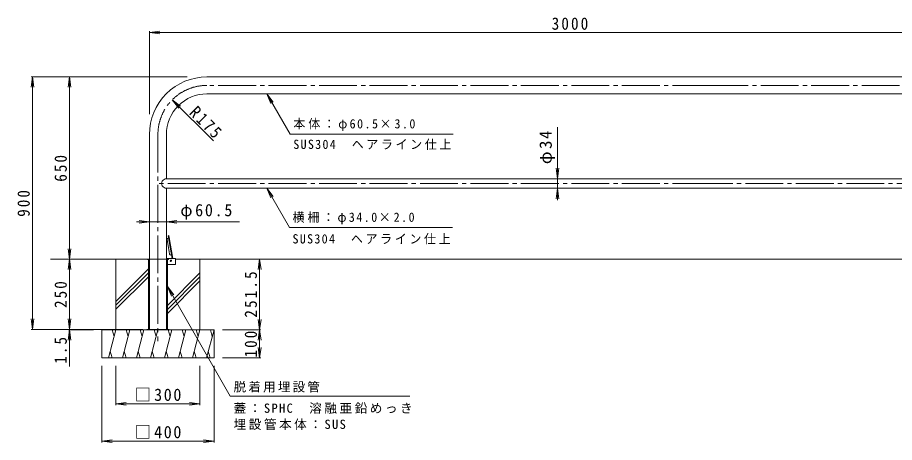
# Model space of a CAD drawing. Units: millimetres, scale not verified. Extents: x -2534 to 2691, y -2605 to 1509.
# Drawn here: x -2534 to 594, y -5 to 1509 of the extents above; entities that cross this region are included whole.
import ezdxf

# ---------------------------------------------------------------- set-up
doc = ezdxf.new("R2010")
doc.units = ezdxf.units.MM
doc.header["$LTSCALE"] = 15
doc.linetypes.add('CHAIN2', pattern=[12, 9, -1, 1, -1])
doc.linetypes.add('DASHED2', pattern=[3, 2, -1])
for name, color, linetype, lineweight in [('A-0_通り芯', 4, 'Continuous', 9), ('A-1_躯体', 7, 'Continuous', 9), ('A-2_仕上', 4, 'Continuous', 9), ('A-3_寸法', 3, 'DASHED2', 9), ('A-4_文字', 7, 'Continuous', 9), ('A-5_建具', 7, 'Continuous', 9), ('A-E_見え係り', 6, 'Continuous', 5)]:
    doc.layers.add(name, color=color, linetype=linetype, lineweight=lineweight)
doc.styles.add('ＭＳ ゴシック', font='')
doc.styles.get('ＭＳ ゴシック').set_extended_font_data('MS Gothic')

msp = doc.modelspace()

# ---------------------------------------------------------------- linework, layer by layer
at = {"layer": 'A-0_通り芯', "color": 7, "linetype": 'CHAIN2'}
for p, q in [((-63.19, 1267.59), (-1857.93, 1267.6)), ((-63.19, 1267.59), (731.56, 1267.6)), ((-2032.94, 1092.6), (-2032.94, 355.94)), ((-63.19, 917.84), (-2040.52, 917.85)), ((917.02, 917.84), (-63.19, 917.84))]:
    msp.add_line(p, q, dxfattribs=at)
at = {"layer": 'A-0_通り芯'}
for p, q in [((-2070.44, 647.85), (-2032.94, 647.85)), ((-2070.44, 647.85), (-2070.44, 646.35)), ((-2070.44, 647.85), (-2070.44, 646.35)), ((-2066.94, 646.35), (-2070.44, 646.35)), ((-2066.94, 646.35), (-2066.94, 397.85)), ((-1995.44, 647.85), (-2032.94, 647.85)), ((-1998.94, 646.35), (-1998.94, 397.85)), ((-1995.44, 646.35), (-1998.94, 646.35)), ((-1995.44, 647.85), (-1995.44, 646.35))]:
    msp.add_line(p, q, dxfattribs=at)
at = {"layer": 'A-0_通り芯', "linetype": 'DASHED2'}
for p, q in [((-2065.44, 646.35), (-2065.44, 397.85)), ((-2000.44, 646.35), (-2000.44, 397.85))]:
    msp.add_line(p, q, dxfattribs=at)
at = {"layer": 'A-0_通り芯', "color": 7, "linetype": 'CHAIN2'}
msp.add_arc((-1857.94, 1092.6), 175, 89.99976, 180, dxfattribs=at)
at = {"layer": 'A-0_通り芯', "linetype": 'DASHED2'}
for centre, start, end in [((-2066.94, 646.35), 0, 90), ((-1998.94, 646.35), 90, 180)]:
    msp.add_arc(centre, 1.5, start, end, dxfattribs=at)
at = {"layer": 'A-1_躯体', "color": 3}
for p, q in [((-1971.69, 650.15), (-2002.69, 650.15)), ((-1971.69, 629.65), (-1998.94, 629.65)), ((-1970.19, 631.15), (-1970.19, 648.65))]:
    msp.add_line(p, q, dxfattribs=at)
at = {"layer": 'A-1_躯体'}
for p, q in [((-1992.94, 397.85), (-2072.94, 397.85)), ((-2072.94, 397.85), (-2072.94, 396.35)), ((-2045.44, 397.85), (-2045.44, 396.35)), ((-2020.44, 397.85), (-2020.44, 396.35)), ((-1992.94, 397.85), (-1992.94, 396.35))]:
    msp.add_line(p, q, dxfattribs=at)
at = {"layer": 'A-1_躯体', "color": 3}
for centre, start, end in [((-1971.69, 648.65), 0, 90), ((-1971.69, 631.15), 270, 0)]:
    msp.add_arc(centre, 1.5, start, end, dxfattribs=at)
at = {"layer": 'A-2_仕上', "color": 3}
for p, q in [((-63.19, 1297.84), (-1857.93, 1297.85)), ((-63.19, 1297.84), (731.56, 1297.85)), ((-63.19, 1237.34), (-1857.93, 1237.35)), ((-63.19, 1237.34), (731.56, 1237.35)), ((-2063.19, 1092.6), (-2063.19, 397.85)), ((-2002.69, 1092.6), (-2002.69, 934.85)), ((-63.19, 934.84), (-2002.69, 934.85)), ((-63.19, 934.84), (876.31, 934.85)), ((-2002.69, 900.85), (-63.19, 900.84)), ((-2002.69, 900.85), (-2002.69, 397.85)), ((876.31, 900.85), (-63.19, 900.84))]:
    msp.add_line(p, q, dxfattribs=at)
at = {"layer": 'A-2_仕上'}
for p, q in [((-1999.49, 720.03), (-1995.67, 723.84)), ((-1994.51, 732.19), (-1996.77, 731.79)), ((-1982.38, 650.15), (-1996.77, 731.79)), ((-1994.51, 732.19), (-1993.31, 725.38)), ((-1980.04, 650.15), (-1993.31, 725.38)), ((-2000.32, 717.39), (-1992.85, 674.98)), ((-1991.23, 665.81), (-1992.85, 674.98)), ((-1989.56, 663.62), (-1984.65, 661.33))]:
    msp.add_line(p, q, dxfattribs=at)
at = {"layer": 'A-2_仕上', "color": 3}
for centre, radius, start, end in [((-1857.94, 1092.6), 205.25, 89.99977, 180), ((-1857.94, 1092.6), 144.75, 89.9998, 180), ((-2002.69, 917.85), 17, 89.99959, 270)]:
    msp.add_arc(centre, radius, start, end, dxfattribs=at)
at = {"layer": 'A-2_仕上'}
for centre, radius, start, end in [((-1997.37, 717.91), 3, 135.00081, 190.00044), ((-1996.17, 724.34), 0.7, 315.00111, 10.00201), ((-1988.28, 666.33), 3, 190.00035, 244.99828), ((-1984.95, 660.7), 0.7, 9.99756, 64.99773)]:
    msp.add_arc(centre, radius, start, end, dxfattribs=at)
at = {"layer": 'A-3_寸法'}
for p, q in [((-2063.19, 647.85), (-2063.19, 397.85)), ((-2002.69, 647.85), (-2002.69, 397.85))]:
    msp.add_line(p, q, dxfattribs=at)
at = {"layer": 'A-4_文字'}
for p, q in [((-2063.19, 1456.25), (-2026.01, 1461.15)), ((-2063.19, 1460.75), (-2063.19, 1165.34)), ((-2063.19, 1456.25), (936.81, 1456.25)), ((-2063.19, 1456.25), (-2026.01, 1451.36)), ((-2480.41, 1297.85), (-2485.3, 1260.67)), ((-2484.91, 1297.85), (-1928.41, 1297.85)), ((-2480.41, 397.85), (-2480.41, 1297.85)), ((-2480.41, 1297.85), (-2475.51, 1260.67)), ((-2348.31, 1297.85), (-2353.2, 1260.67)), ((-2348.31, 397.85), (-2348.31, 1297.85)), ((-2348.31, 1297.85), (-2343.41, 1260.67)), ((-1644.81, 1237.34), (-1621.98, 1207.59)), ((-1644.81, 1237.34), (-1630.46, 1202.7)), ((-1981.68, 1216.34), (-1951.94, 1193.5)), ((-1981.68, 1216.34), (-1958.86, 1186.58)), ((-1834.96, 1069.53), (-1981.68, 1216.34)), ((-608.2, 934.84), (-608.2, 1119.12)), ((-608.2, 934.84), (-613.09, 972.02)), ((-608.2, 934.84), (-603.3, 972.02)), ((-608.2, 934.84), (-608.2, 900.84)), ((-1644.81, 900.85), (-1621.9, 871.16)), ((-1644.81, 900.85), (-1630.36, 866.24)), ((-608.2, 900.84), (-613.09, 863.67)), ((-608.2, 900.84), (-603.3, 863.67)), ((-608.2, 900.84), (-608.2, 857.82)), ((-2063.19, 781.56), (-2100.36, 786.45)), ((-2002.69, 781.56), (-1965.51, 786.45)), ((-2063.19, 781.56), (-2109.17, 781.56)), ((-2063.19, 781.56), (-2100.36, 776.67)), ((-2002.69, 781.56), (-2063.19, 781.56)), ((-2002.69, 781.56), (-1965.51, 776.67)), ((-2002.69, 781.56), (-1742.09, 781.56)), ((-2348.31, 647.85), (-2353.2, 685.03)), ((-2348.31, 647.85), (-2343.41, 685.03)), ((-2348.31, 647.85), (-2353.2, 610.67)), ((-2348.31, 647.85), (-2343.41, 610.67)), ((-1670.22, 647.85), (-1675.11, 610.67)), ((-1670.22, 647.85), (-1665.32, 610.67)), ((-1670.22, 396.35), (-1670.22, 647.85)), ((-1998.94, 550.7), (-1976.2, 520.88)), ((-1998.94, 550.7), (-1984.69, 516.01)), ((-2480.41, 397.85), (-2485.3, 435.03)), ((-2480.41, 397.85), (-2475.51, 435.03)), ((-2348.31, 397.85), (-2353.2, 435.03)), ((-2348.31, 397.85), (-2343.41, 435.03)), ((-1670.22, 396.35), (-1675.11, 433.53)), ((-1670.22, 396.35), (-1665.32, 433.53)), ((-2484.91, 397.85), (-2086.89, 397.85)), ((-2352.81, 396.35), (-2262.94, 396.35)), ((-2348.31, 396.35), (-2343.41, 359.17)), ((-2348.31, 396.35), (-2348.31, 265.59)), ((-1665.72, 396.35), (-1802.94, 396.35)), ((-1670.22, 396.35), (-1675.11, 359.17)), ((-1670.22, 296.35), (-1670.22, 396.35)), ((-1670.22, 396.35), (-1665.32, 359.17)), ((-1670.22, 296.35), (-1675.11, 333.53)), ((-1670.22, 296.35), (-1665.32, 333.53)), ((-1665.72, 296.35), (-1802.94, 296.35)), ((-2232.94, -4.91), (-2232.94, 267.85)), ((-2182.94, 128.14), (-2182.94, 267.85)), ((-1882.94, 128.14), (-1882.94, 267.85)), ((-1832.94, -4.91), (-1832.94, 267.85)), ((-2182.94, 132.64), (-2145.76, 137.53)), ((-2182.94, 132.64), (-1882.94, 132.64)), ((-2182.94, 132.64), (-2145.76, 127.74)), ((-1882.94, 132.64), (-1920.11, 137.53)), ((-1882.94, 132.64), (-1920.11, 127.74)), ((-2232.94, -0.41), (-2195.76, 4.48)), ((-1832.94, -0.41), (-1870.11, 4.48)), ((-2232.94, -0.41), (-1832.94, -0.41)), ((-2232.94, -0.41), (-2195.76, -5.31)), ((-1832.94, -0.41), (-1870.11, -5.31))]:
    msp.add_line(p, q, dxfattribs=at)
msp.add_lwpolyline([(-2348.31, 397.85), (-2348.31, 396.35), (-2353.2, 359.17)], dxfattribs=at)
at = {"layer": 'A-5_建具'}
for p, q in [((-1644.81, 1237.34), (-1561.82, 1093.61)), ((-1561.82, 1093.61), (-980.17, 1093.61)), ((-1644.81, 900.85), (-1563.49, 760.89)), ((-1563.49, 760.89), (-983.02, 760.89)), ((-1998.94, 550.7), (-1774.89, 159.86)), ((-1134.48, 159.86), (-1774.89, 159.86))]:
    msp.add_line(p, q, dxfattribs=at)
at = {"layer": 'A-E_見え係り'}
for p, q in [((-2070.44, 647.85), (-2415.84, 647.85)), ((-2182.94, 396.35), (-2182.94, 647.85)), ((-1970.19, 647.85), (843.81, 647.85)), ((-1882.94, 396.35), (-1882.94, 647.85)), ((-2066.94, 613.66), (-2182.94, 497.66)), ((-2066.94, 599.51), (-2182.94, 483.51)), ((-1882.94, 598.77), (-1998.94, 482.77)), ((-2066.94, 585.37), (-2182.94, 469.37)), ((-1882.94, 584.63), (-1998.94, 468.63)), ((-1882.94, 570.49), (-1998.94, 454.49)), ((-2232.94, 396.35), (-1832.94, 396.35)), ((-2232.94, 296.35), (-2232.94, 396.35)), ((-2182.94, 396.35), (-2209.73, 296.35)), ((-2195.98, 396.35), (-2189.46, 372)), ((-2132.94, 396.35), (-2159.73, 296.35)), ((-2145.98, 396.35), (-2139.46, 372)), ((-2082.94, 396.35), (-2109.73, 296.35)), ((-2095.98, 396.35), (-2089.46, 372)), ((-2032.94, 396.35), (-2059.73, 296.35)), ((-2045.98, 396.35), (-2039.46, 372)), ((-1982.94, 396.35), (-2009.73, 296.35)), ((-1995.98, 396.35), (-1989.46, 372)), ((-1932.94, 396.35), (-1959.73, 296.35)), ((-1945.98, 396.35), (-1939.46, 372)), ((-1882.94, 396.35), (-1909.73, 296.35)), ((-1895.98, 396.35), (-1889.46, 372)), ((-1832.94, 396.35), (-1859.73, 296.35)), ((-1845.98, 396.35), (-1839.46, 372)), ((-1832.94, 296.35), (-1832.94, 396.35)), ((-2196.68, 296.35), (-2203.21, 320.7)), ((-2146.68, 296.35), (-2153.21, 320.7)), ((-2096.68, 296.35), (-2103.21, 320.7)), ((-2046.68, 296.35), (-2053.21, 320.7)), ((-1996.68, 296.35), (-2003.21, 320.7)), ((-1946.68, 296.35), (-1953.21, 320.7)), ((-1896.68, 296.35), (-1903.21, 320.7)), ((-1846.68, 296.35), (-1853.21, 320.7)), ((-2232.94, 296.35), (-1832.94, 296.35))]:
    msp.add_line(p, q, dxfattribs=at)
at = {"layer": 'A-E_見え係り', "color": 4, "lineweight": 9}
msp.add_circle((-1986.59, 642.35), 2.5, dxfattribs=at)

# ---------------------------------------------------------------- texts
at = {"layer": 'A-4_文字', "color": 2, "char_height": 43.99, "attachment_point": 7, "style": 'ＭＳ ゴシック'}
for s, insert in [('\\T1.28;\\W0.9;3000', (-628.81, 1465.25)), ('\\T1.22;\\W0.95;φ60.5', (-1952.87, 789.05)), ('\\T1.21;\\W0.95;□300', (-2115.44, 141.64)), ('\\T1.21;\\W0.95;□400', (-2115.44, 8.59))]:
    msp.add_mtext(s, dxfattribs=dict(at, insert=insert))
for s, insert, rotation in [('\\T1.28;\\W0.9;R175', (-1924.63, 1166.71), 315), ('\\T1.19;φ34', (-616.48, 986.71), 90), ('\\T1.27;\\W0.9;650', (-2357.31, 924.1), 90), ('\\T1.27;\\W0.9;900', (-2489.41, 799.1), 90), ('\\T1.28;\\W0.9;251.5', (-1679.22, 439.6), 90), ('\\T1.27;\\W0.9;250', (-2357.31, 474.1), 90), ('\\T1.27;\\W0.9;100', (-1679.22, 297.6), 90), ('\\T1.27;\\W0.9;1.5', (-2357.31, 275.3), 90)]:
    msp.add_mtext(s, dxfattribs=dict(at, insert=insert, rotation=rotation))
at = {"layer": 'A-5_建具', "char_height": 32.99, "attachment_point": 7, "style": 'ＭＳ ゴシック'}
for s, insert in [('\\T1.25;\\W0.95;本体：φ60.5×3.0', (-1550.17, 1105.32)), ('\\T1.22;\\W0.95;SUS304\u3000ヘアライン仕上', (-1550.17, 1037.5)), ('\\T1.25;\\W0.95;横柵：φ34.0×2.0', (-1553.02, 772.3)), ('\\T1.22;\\W0.95;SUS304\u3000ヘアライン仕上', (-1553.02, 700.53)), ('\\T1.17;脱着用埋設管', (-1763.11, 172.53)), ('\\T1.2;蓋：SPHC\u3000溶融亜鉛めっき', (-1763.11, 96.73)), ('\\T1.2;埋設管本体：SUS', (-1763.11, 39.32))]:
    msp.add_mtext(s, dxfattribs=dict(at, insert=insert))

doc.saveas('drawing.dxf')
